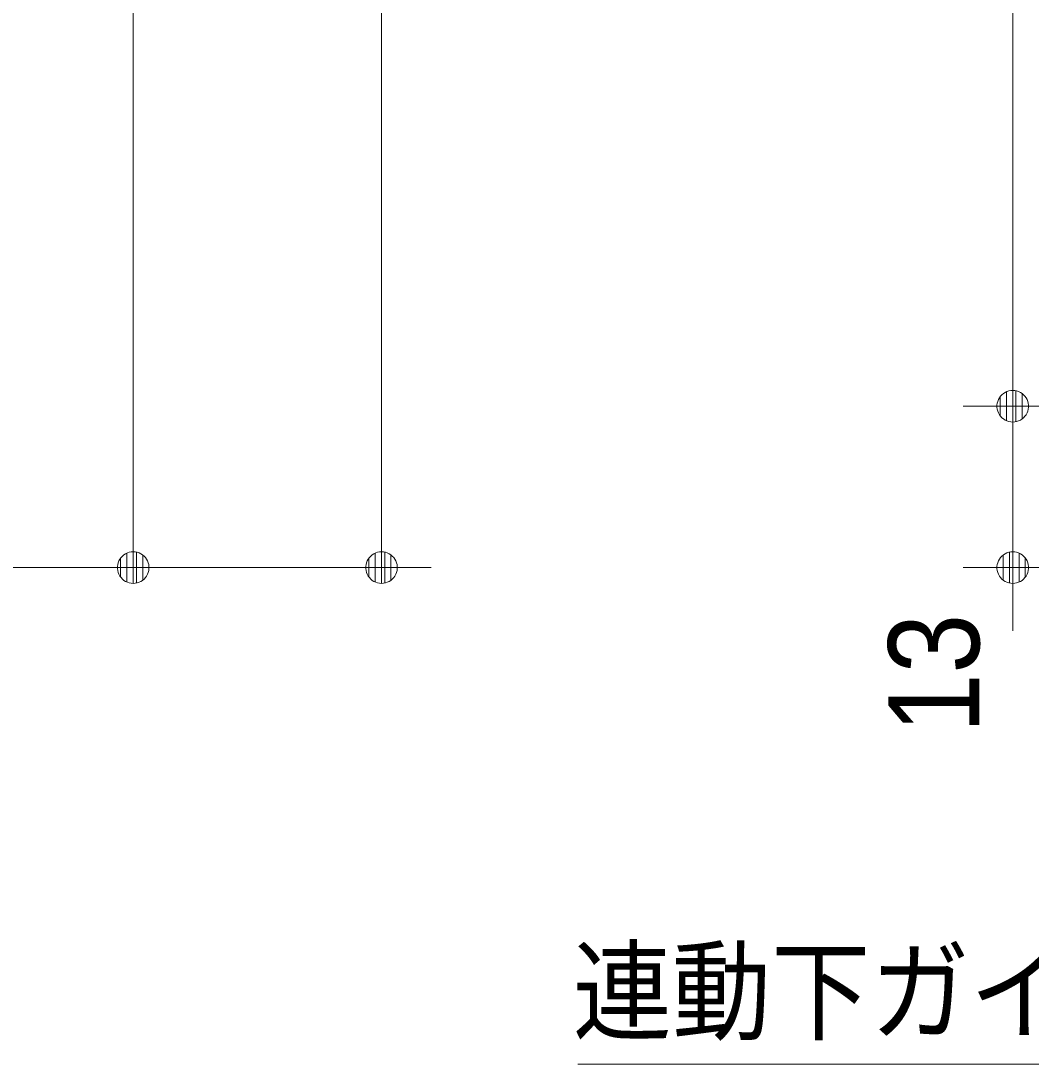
# Model space of a CAD drawing. Units: millimetres, scale not verified. Extents: x -6062 to 6062, y -3045 to 3045.
# Drawn here: x -97.3 to 309.6, y -2150 to -1729.8 of the extents above; entities that cross this region are included whole.
import ezdxf
from ezdxf.enums import TextEntityAlignment as Align

# ---------------------------------------------------------------- set-up
doc = ezdxf.new("R2010")
doc.units = ezdxf.units.MM
doc.header["$LTSCALE"] = 20
for name, color, linetype, lineweight in [('0-0_2寸法-1', 7, 'Continuous', 9), ('0-1_0', 7, 'Continuous', 9), ('0-2_2寸法-3', 7, 'Continuous', 9), ('0-5_2寸法-2', 7, 'Continuous', 9)]:
    doc.layers.add(name, color=color, linetype=linetype, lineweight=lineweight)
doc.styles.add('ＭＳ ゴシック', font='')
doc.styles.add('ＭＳ Ｐゴシック', font='')
doc.styles.get('ＭＳ ゴシック').set_extended_font_data('MS Gothic')
doc.styles.get('ＭＳ Ｐゴシック').set_extended_font_data('MS PGothic')

# ---------------------------------------------------------------- blocks, each defined once
blk = doc.blocks.new('_Dot')
at = {"layer": '0-1_0'}
for p, q in [((-10, 0), (-20, 0)), ((9.78, 2), (-9.78, 2)), ((7.99, 6), (-7.99, 6)), ((9.16, -3.98), (-9.16, -3.98)), ((6, -7.98), (-6, -7.98))]:
    blk.add_line(p, q, dxfattribs=at)
for points in [[(10, 0), (9.92, 1.25), (9.69, 2.49), (9.3, 3.68), (8.76, 4.82), (8.09, 5.88), (7.29, 6.85), (6.37, 7.71), (5.36, 8.44), (4.26, 9.05), (3.09, 9.51), (1.87, 9.82), (0.63, 9.98), (-0.63, 9.98), (-1.87, 9.82), (-3.09, 9.51), (-4.26, 9.05), (-5.36, 8.44), (-6.37, 7.71), (-7.29, 6.85), (-8.09, 5.88), (-8.76, 4.82), (-9.3, 3.68), (-9.69, 2.49), (-9.92, 1.25), (-10, 0), (0, 0)], [(-10, 0), (-9.92, -1.25), (-9.69, -2.49), (-9.3, -3.68), (-8.76, -4.82), (-8.09, -5.88), (-7.29, -6.85), (-6.37, -7.71), (-5.36, -8.44), (-4.26, -9.05), (-3.09, -9.51), (-1.87, -9.82), (-0.63, -9.98), (0.63, -9.98), (1.87, -9.82), (3.09, -9.51), (4.26, -9.05), (5.36, -8.44), (6.37, -7.71), (7.29, -6.85), (8.09, -5.88), (8.76, -4.82), (9.3, -3.68), (9.69, -2.49), (9.92, -1.25), (10, 0), (0, 0)]]:
    blk.add_lwpolyline(points, close=True, dxfattribs=at)

msp = doc.modelspace()

# ---------------------------------------------------------------- linework, layer by layer
at = {"layer": '0-0_2寸法-1'}
for p, q in [((302.18, 802.53), (302.18, -1872.29)), ((47.96, -1937.29), (47.96, 387.29)), ((-52.04, -1937.29), (-52.04, 379.29)), ((382.18, -1885), (282.18, -1885)), ((-160.04, -1950), (-32.04, -1950)), ((-32.04, -1950), (67.96, -1950))]:
    msp.add_line(p, q, dxfattribs=at)
at = {"layer": '0-2_2寸法-3'}
msp.add_lwpolyline([(785.68, -1925.25), (396.41, -2150), (127.08, -2150)], dxfattribs=at)
at = {"layer": '0-5_2寸法-2'}
for p, q in [((302.18, -1872.29), (302.18, -1859.58)), ((382.18, -1885), (282.18, -1885)), ((302.18, -1885), (302.18, -1950)), ((614.31, -1950), (282.18, -1950)), ((302.18, -1962.71), (302.18, -1975.42))]:
    msp.add_line(p, q, dxfattribs=at)

# ---------------------------------------------------------------- block references
at = {"layer": '0-0_2寸法-1', "xscale": 0.6356201, "yscale": 0.6356201, "rotation": 270}
for p in [(302.18, -1885), (-52.04, -1950), (47.96, -1950)]:
    msp.add_blockref('_Dot', p, dxfattribs=at)
at = {"layer": '0-5_2寸法-2', "xscale": 0.6356201, "yscale": 0.6356201}
for p, rotation in [((302.18, -1885), 270), ((302.18, -1950), 90)]:
    msp.add_blockref('_Dot', p, dxfattribs=dict(at, rotation=rotation))

# ---------------------------------------------------------------- texts
at = {"layer": '0-2_2寸法-3', "style": 'ＭＳ ゴシック', "width": 0.9}
msp.add_text('連動下ガイド', height=32.55, dxfattribs=at).set_placement((124.98, -2146.66), align=Align.BOTTOM_LEFT)
at = {"layer": '0-5_2寸法-2', "style": 'ＭＳ Ｐゴシック', "width": 0.9}
msp.add_text('13', height=36.66, rotation=90, dxfattribs=at).set_placement((299.7, -2016.66), align=Align.BOTTOM_LEFT)

doc.saveas('drawing.dxf')
